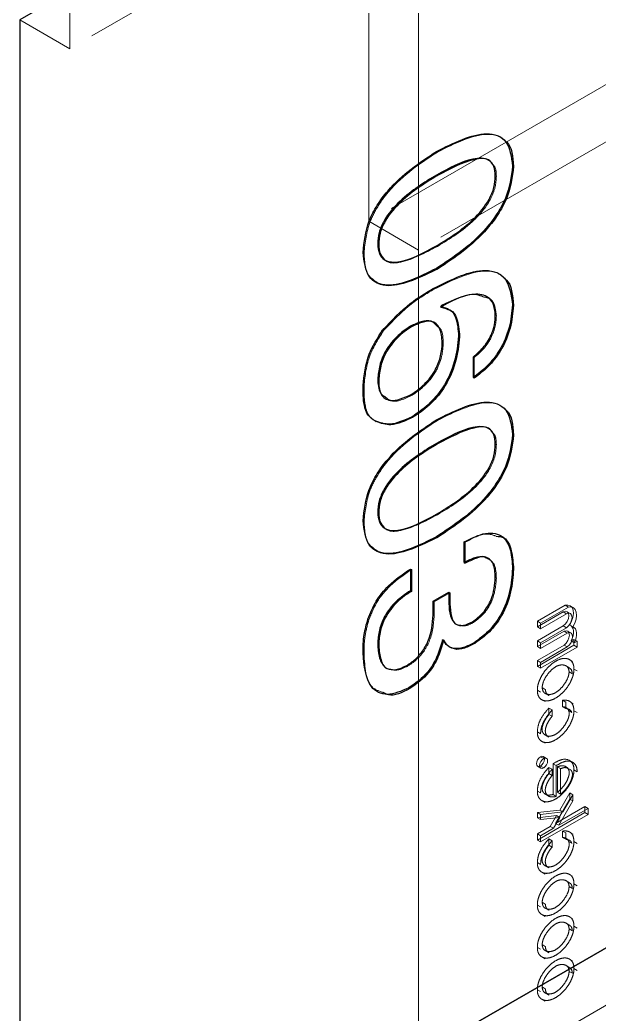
# Model space of a CAD drawing. Header units: millimetres. Extents: x 0 to 841, y 0 to 2287.
# Drawn here: x 622.949 to 623.771, y 242.149 to 243.559 of the extents above; entities that cross this region are included whole.
import ezdxf

# ---------------------------------------------------------------- set-up
doc = ezdxf.new("R2010")
doc.units = ezdxf.units.MM
doc.linetypes.add('HIDDEN', pattern=[1.905, 1.27, -0.635])

msp = doc.modelspace()

# ---------------------------------------------------------------- linework, layer by layer
at = {"color": 7, "linetype": 'Continuous', "lineweight": 25}
for p, q in [((624.0804, 244.2124), (622.949, 243.5593)), ((622.949, 243.5593), (622.949, 241.7629)), ((623.6479, 243.3519), (623.6493, 243.3511)), ((623.5401, 243.3392), (623.5415, 243.3384)), ((623.4566, 243.2415), (623.458, 243.2406)), ((623.5401, 243.2067), (623.5415, 243.2058)), ((623.547, 243.1541), (623.5459, 243.1521)), ((623.547, 243.1541), (623.5485, 243.1533)), ((623.5485, 243.1533), (623.5473, 243.1513)), ((623.6479, 243.1548), (623.6493, 243.154)), ((623.503, 243.1247), (623.5044, 243.1239)), ((623.5714, 243.1106), (623.5728, 243.1098)), ((623.5923, 243.0517), (623.5923, 243.0812)), ((623.5923, 243.0517), (623.5937, 243.0509)), ((623.4566, 243.0471), (623.458, 243.0463)), ((623.5053, 242.9962), (623.5067, 242.9954)), ((623.4531, 242.9902), (623.4546, 242.9894)), ((623.6479, 242.9711), (623.6493, 242.9703)), ((623.5401, 242.9584), (623.5415, 242.9576)), ((623.4566, 242.8607), (623.458, 242.8599)), ((623.5401, 242.8259), (623.5415, 242.8251)), ((623.5795, 242.7895), (623.5795, 242.8189)), ((623.5795, 242.7895), (623.5809, 242.7886)), ((623.503, 242.7801), (623.503, 242.7493)), ((623.503, 242.7801), (623.5044, 242.7793)), ((623.5044, 242.7793), (623.5044, 242.7485)), ((623.6479, 242.7807), (623.6493, 242.7799)), ((623.503, 242.7493), (623.5044, 242.7485)), ((623.5355, 242.7346), (623.5575, 242.7473)), ((623.5575, 242.7473), (623.5575, 242.7312)), ((623.5575, 242.7473), (623.5589, 242.7465)), ((623.5589, 242.7465), (623.5589, 242.7304)), ((623.5355, 242.7199), (623.5355, 242.7346)), ((623.5575, 242.7312), (623.5589, 242.7304)), ((623.4566, 242.6717), (623.458, 242.6709)), ((623.5494, 242.6797), (623.5482, 242.679)), ((623.5482, 242.679), (623.5496, 242.6782)), ((623.5508, 242.6789), (623.5496, 242.6782)), ((623.5934, 242.6757), (623.5948, 242.6749)), ((623.5007, 242.6114), (623.5021, 242.6106)), ((624.0804, 242.416), (622.949, 241.7629)), ((623.0197, 241.8037), (624.0097, 242.3752))]:
    msp.add_line(p, q, dxfattribs=at)
at = {"color": 7, "linetype": 'HIDDEN', "lineweight": 18}
for p, q in [((624.1511, 244.1716), (623.0197, 243.5184)), ((624.5754, 243.9267), (623.444, 243.2735)), ((624.6461, 243.8858), (623.5147, 243.2327)), ((623.5147, 243.2327), (623.5147, 243.641)), ((623.0197, 243.6001), (623.0197, 243.5184)), ((623.444, 243.2735), (623.444, 243.6001)), ((623.0197, 243.5184), (622.949, 243.5593)), ((623.5401, 243.3726), (623.5415, 243.3718)), ((623.6235, 243.3378), (623.625, 243.337)), ((623.5147, 243.2327), (623.444, 243.2735)), ((623.5401, 243.2388), (623.5415, 243.238)), ((623.4358, 243.2294), (623.4372, 243.2286)), ((623.5147, 243.2327), (623.5147, 241.4363)), ((623.5355, 243.1782), (623.5369, 243.1774)), ((623.5459, 243.1521), (623.5473, 243.1513)), ((623.5473, 243.1513), (623.5549, 243.1489)), ((623.6235, 243.1408), (623.625, 243.1399)), ((623.4636, 243.1194), (623.465, 243.1185)), ((623.5482, 243.1013), (623.5496, 243.1005)), ((623.5923, 243.0812), (623.5937, 243.0804)), ((623.5937, 243.0509), (623.5937, 243.0804)), ((623.4358, 243.0404), (623.4372, 243.0396)), ((623.5042, 243.0277), (623.5056, 243.0268)), ((623.5401, 242.9919), (623.5415, 242.9911)), ((623.6235, 242.9571), (623.625, 242.9563)), ((623.5401, 242.858), (623.5415, 242.8572)), ((623.4358, 242.8487), (623.4372, 242.8478)), ((623.5795, 242.8189), (623.5809, 242.8181)), ((623.5809, 242.7886), (623.5809, 242.8181)), ((623.6235, 242.768), (623.625, 242.7672)), ((623.5369, 242.7338), (623.5589, 242.7465)), ((623.5355, 242.7346), (623.5369, 242.7338)), ((623.5369, 242.719), (623.5369, 242.7338)), ((623.6831, 242.706), (623.7226, 242.7288)), ((623.7226, 242.7288), (623.7271, 242.7261)), ((623.7341, 242.7254), (623.7296, 242.728)), ((623.5355, 242.7199), (623.5369, 242.719)), ((623.6831, 242.6981), (623.7199, 242.7193)), ((623.6876, 242.7033), (623.7271, 242.7261)), ((623.6876, 242.6955), (623.7244, 242.7167)), ((623.7199, 242.7193), (623.7244, 242.7167)), ((623.7299, 242.717), (623.7254, 242.7196)), ((623.4427, 242.7092), (623.4441, 242.7083)), ((623.5911, 242.7051), (623.5925, 242.7043)), ((623.6831, 242.706), (623.6831, 242.6981)), ((623.6831, 242.706), (623.6876, 242.7033)), ((623.6831, 242.6782), (623.7199, 242.6995)), ((623.6876, 242.7033), (623.6876, 242.6955)), ((623.7199, 242.6995), (623.7244, 242.6969)), ((623.7291, 242.7007), (623.7336, 242.6981)), ((623.7346, 242.6976), (623.7301, 242.7002)), ((623.6831, 242.6981), (623.6876, 242.6955)), ((623.6831, 242.6701), (623.721, 242.692)), ((623.6876, 242.6756), (623.7244, 242.6969)), ((623.6876, 242.6675), (623.7256, 242.6894)), ((623.721, 242.692), (623.7256, 242.6894)), ((623.7305, 242.6895), (623.726, 242.6921)), ((623.5494, 242.6797), (623.5508, 242.6789)), ((623.6831, 242.6701), (623.6831, 242.6782)), ((623.6831, 242.6782), (623.6876, 242.6756)), ((623.6831, 242.6504), (623.721, 242.6723)), ((623.7351, 242.672), (623.6831, 242.6419)), ((623.6876, 242.6675), (623.6876, 242.6756)), ((623.721, 242.6723), (623.7256, 242.6697)), ((623.7351, 242.6804), (623.731, 242.6781)), ((623.731, 242.6781), (623.7355, 242.6754)), ((623.7351, 242.672), (623.7351, 242.6804)), ((623.7351, 242.6804), (623.7396, 242.6778)), ((623.7351, 242.672), (623.7396, 242.6693)), ((623.7396, 242.6778), (623.7355, 242.6754)), ((623.7396, 242.6693), (623.7396, 242.6778)), ((623.4358, 242.661), (623.4372, 242.6601)), ((623.6831, 242.6701), (623.6876, 242.6675)), ((623.6876, 242.6478), (623.7256, 242.6697)), ((623.7396, 242.6693), (623.6876, 242.6393)), ((623.4972, 242.6429), (623.4986, 242.6421)), ((623.6831, 242.6419), (623.6831, 242.6504)), ((623.6831, 242.6504), (623.6876, 242.6478)), ((623.6876, 242.6393), (623.6876, 242.6478)), ((623.7277, 242.6404), (623.7231, 242.6431)), ((623.7332, 242.6491), (623.7287, 242.6517)), ((623.6831, 242.6419), (623.6876, 242.6393)), ((623.7283, 242.6343), (623.7328, 242.6317)), ((623.7351, 242.6382), (623.7396, 242.6356)), ((623.6831, 242.6082), (623.6876, 242.6056)), ((623.6899, 242.6121), (623.6944, 242.6095)), ((623.695, 242.6034), (623.6996, 242.6007)), ((623.6895, 242.5947), (623.694, 242.5921)), ((623.7187, 242.585), (623.7187, 242.5939)), ((623.7187, 242.5939), (623.7233, 242.5913)), ((623.7233, 242.5824), (623.7233, 242.5913)), ((623.7341, 242.5894), (623.7296, 242.592)), ((623.6994, 242.5738), (623.6994, 242.5828)), ((623.6994, 242.5828), (623.704, 242.5802)), ((623.6994, 242.5738), (623.704, 242.5712)), ((623.704, 242.5712), (623.704, 242.5802)), ((623.7187, 242.585), (623.7233, 242.5824)), ((623.7321, 242.5767), (623.7276, 242.5793)), ((623.7351, 242.5791), (623.7396, 242.5765)), ((623.6831, 242.5491), (623.6876, 242.5464)), ((623.6949, 242.5443), (623.6995, 242.5417)), ((623.6895, 242.5356), (623.694, 242.533)), ((623.6875, 242.5138), (623.6921, 242.5112)), ((623.6961, 242.5116), (623.6915, 242.5142)), ((623.7054, 242.4602), (623.7054, 242.5039)), ((623.7054, 242.5039), (623.7099, 242.5013)), ((623.7099, 242.4575), (623.7099, 242.5013)), ((623.7332, 242.506), (623.7287, 242.5086)), ((623.6835, 242.5003), (623.6881, 242.4977)), ((623.6875, 242.5007), (623.6921, 242.4981)), ((623.6994, 242.4899), (623.6994, 242.4988)), ((623.6994, 242.4988), (623.704, 242.4962)), ((623.6994, 242.4899), (623.704, 242.4873)), ((623.704, 242.4873), (623.704, 242.4962)), ((623.7115, 242.4634), (623.7115, 242.4996)), ((623.7115, 242.4996), (623.716, 242.497)), ((623.716, 242.4608), (623.716, 242.497)), ((623.7306, 242.4952), (623.726, 242.4978)), ((623.7351, 242.4952), (623.7396, 242.4926)), ((623.6831, 242.4651), (623.6876, 242.4625)), ((623.6925, 242.4621), (623.6935, 242.4615)), ((623.6961, 242.46), (623.697, 242.4595)), ((623.7054, 242.4602), (623.7099, 242.4575)), ((623.7115, 242.4634), (623.716, 242.4608)), ((623.715, 242.4383), (623.7291, 242.4626)), ((623.7195, 242.4357), (623.7336, 242.46)), ((623.7291, 242.4539), (623.7291, 242.4626)), ((623.7291, 242.4626), (623.7336, 242.46)), ((623.7336, 242.4513), (623.7336, 242.46)), ((623.6895, 242.4517), (623.694, 242.449)), ((623.7091, 242.4193), (623.7291, 242.4539)), ((623.7136, 242.4167), (623.7336, 242.4513)), ((623.7291, 242.4539), (623.7336, 242.4513)), ((623.715, 242.4383), (623.6831, 242.4346)), ((623.6831, 242.4346), (623.6831, 242.4273)), ((623.6831, 242.3957), (623.7504, 242.4346)), ((623.6831, 242.4346), (623.6876, 242.4319)), ((623.7195, 242.4357), (623.6876, 242.4319)), ((623.6876, 242.393), (623.755, 242.4319)), ((623.6876, 242.4319), (623.6876, 242.4247)), ((623.7504, 242.4432), (623.7091, 242.4193)), ((623.755, 242.4405), (623.7136, 242.4167)), ((623.715, 242.4383), (623.7195, 242.4357)), ((623.7504, 242.4346), (623.7504, 242.4432)), ((623.7504, 242.4432), (623.755, 242.4405)), ((623.7504, 242.4346), (623.755, 242.4319)), ((623.755, 242.4319), (623.755, 242.4405)), ((623.6831, 242.4273), (623.7105, 242.4305)), ((623.6831, 242.4273), (623.6876, 242.4247)), ((623.6876, 242.4247), (623.7151, 242.4279)), ((623.7015, 242.4149), (623.7105, 242.4305)), ((623.7061, 242.4123), (623.7151, 242.4279)), ((623.7091, 242.4193), (623.7136, 242.4167)), ((623.7105, 242.4305), (623.7151, 242.4279)), ((623.7015, 242.4149), (623.6831, 242.4043)), ((623.6831, 242.4043), (623.6831, 242.3957)), ((623.6831, 242.4043), (623.6876, 242.4016)), ((623.7061, 242.4123), (623.6876, 242.4016)), ((623.7015, 242.4149), (623.7061, 242.4123)), ((623.7187, 242.3995), (623.7187, 242.4084)), ((623.7187, 242.4084), (623.7233, 242.4058)), ((623.7233, 242.3969), (623.7233, 242.4058)), ((623.7341, 242.4039), (623.7296, 242.4065)), ((623.6831, 242.3957), (623.6876, 242.393)), ((623.6876, 242.4016), (623.6876, 242.393)), ((623.6994, 242.3883), (623.6994, 242.3973)), ((623.6994, 242.3973), (623.704, 242.3947)), ((623.704, 242.3857), (623.704, 242.3947)), ((623.7187, 242.3995), (623.7233, 242.3969)), ((623.7321, 242.3912), (623.7276, 242.3938)), ((623.7351, 242.3936), (623.7396, 242.391)), ((623.6994, 242.3883), (623.704, 242.3857)), ((623.6831, 242.3636), (623.6876, 242.3609)), ((623.6895, 242.3501), (623.694, 242.3475)), ((623.6949, 242.3588), (623.6995, 242.3562)), ((623.7332, 242.3444), (623.7287, 242.347)), ((624.0804, 242.3344), (623.0197, 241.7221)), ((623.0904, 241.7629), (624.0804, 242.3344)), ((623.7277, 242.3357), (623.7231, 242.3383)), ((623.7351, 242.3335), (623.7396, 242.3309)), ((623.7283, 242.3296), (623.7328, 242.327)), ((623.6899, 242.3074), (623.6944, 242.3048)), ((623.6831, 242.3035), (623.6876, 242.3008)), ((623.6895, 242.29), (623.694, 242.2874)), ((623.695, 242.2986), (623.6996, 242.296)), ((623.7277, 242.2756), (623.7231, 242.2782)), ((623.7332, 242.2843), (623.7287, 242.2869)), ((623.7283, 242.2695), (623.7328, 242.2669)), ((623.7351, 242.2734), (623.7396, 242.2708)), ((623.6831, 242.2434), (623.6876, 242.2407)), ((623.6899, 242.2473), (623.6944, 242.2447)), ((623.695, 242.2385), (623.6996, 242.2359)), ((623.6895, 242.2299), (623.694, 242.2273)), ((623.7332, 242.2242), (623.7287, 242.2268)), ((623.7277, 242.2155), (623.7231, 242.2181)), ((623.7283, 242.2094), (623.7328, 242.2068)), ((623.7351, 242.2133), (623.7396, 242.2107)), ((623.6831, 242.1833), (623.6876, 242.1807)), ((623.6899, 242.1872), (623.6944, 242.1846)), ((623.695, 242.1784), (623.6996, 242.1758)), ((623.6895, 242.1698), (623.694, 242.1672))]:
    msp.add_line(p, q, dxfattribs=at)
at = {"color": 7, "linetype": 'HIDDEN', "lineweight": 18, "flags": 128}
for points in [[(623.7291, 242.7007), (623.7318, 242.7061), (623.7336, 242.7116), (623.7343, 242.7169), (623.7339, 242.7216), (623.7324, 242.7254), (623.7298, 242.7279), (623.7265, 242.7291), (623.7226, 242.7288)], [(623.7199, 242.6995), (623.723, 242.7022), (623.7256, 242.7059), (623.7273, 242.71), (623.7279, 242.714), (623.7273, 242.7174), (623.7256, 242.7195), (623.723, 242.7202), (623.7199, 242.7193)], [(623.7244, 242.6969), (623.7275, 242.6996), (623.7301, 242.7033), (623.7318, 242.7074), (623.7324, 242.7114), (623.7318, 242.7147), (623.7301, 242.7169), (623.7275, 242.7176), (623.7244, 242.7167)], [(623.7336, 242.6981), (623.7363, 242.7035), (623.7381, 242.709), (623.7388, 242.7143), (623.7384, 242.719), (623.7369, 242.7227), (623.7344, 242.7253), (623.731, 242.7264), (623.7271, 242.7261)], [(623.731, 242.6781), (623.7326, 242.6817), (623.7337, 242.6854), (623.7343, 242.689), (623.7343, 242.6923), (623.7337, 242.6952), (623.7327, 242.6977), (623.7311, 242.6995), (623.7291, 242.7007)], [(623.721, 242.6723), (623.724, 242.6751), (623.7264, 242.6787), (623.728, 242.6827), (623.7285, 242.6865), (623.728, 242.6897), (623.7264, 242.6918), (623.724, 242.6926), (623.721, 242.692)], [(623.7256, 242.6697), (623.7285, 242.6725), (623.7309, 242.6761), (623.7325, 242.6801), (623.733, 242.6839), (623.7325, 242.6871), (623.7309, 242.6892), (623.7285, 242.69), (623.7256, 242.6894)], [(623.7355, 242.6754), (623.7371, 242.6791), (623.7382, 242.6828), (623.7388, 242.6864), (623.7388, 242.6897), (623.7383, 242.6926), (623.7372, 242.6951), (623.7356, 242.6969), (623.7336, 242.6981)], [(623.6875, 242.5007), (623.6854, 242.5), (623.6835, 242.5003), (623.6823, 242.5017), (623.6819, 242.504), (623.6823, 242.5067), (623.6835, 242.5096), (623.6854, 242.512), (623.6875, 242.5138)], [(623.6921, 242.4981), (623.6899, 242.4974), (623.6881, 242.4977), (623.6868, 242.4991), (623.6864, 242.5014), (623.6868, 242.5041), (623.6881, 242.5069), (623.6899, 242.5094), (623.6921, 242.5112)], [(623.6875, 242.5138), (623.6897, 242.5145), (623.6915, 242.5142), (623.6928, 242.5128), (623.6932, 242.5105), (623.6928, 242.5078), (623.6915, 242.5049), (623.6897, 242.5025), (623.6875, 242.5007)], [(623.6921, 242.5112), (623.6942, 242.5119), (623.6961, 242.5116), (623.6973, 242.5102), (623.6977, 242.5079), (623.6973, 242.5052), (623.6961, 242.5023), (623.6942, 242.4999), (623.6921, 242.4981)]]:
    msp.add_lwpolyline(points, dxfattribs=at)
at = {"color": 7, "linetype": 'Continuous', "lineweight": 25}
for points, knots in [([(623.5401, 243.3726), (623.5648, 243.385), (623.5958, 243.4006), (623.6268, 243.3963), (623.6436, 243.3849), (623.6462, 243.3651), (623.6479, 243.3519)], [0, 0, 0, 0, 0.500012, 0.625693, 0.751201, 1, 1, 1, 1]), ([(623.6377, 243.3871), (623.6384, 243.3867), (623.6472, 243.3806), (623.6483, 243.3652), (623.6493, 243.3511)], [0, 0, 0, 0, 0.0812, 1, 1, 1, 1]), ([(623.4358, 243.2294), (623.4373, 243.2442), (623.4397, 243.2664), (623.4555, 243.2968), (623.4855, 243.3368), (623.5158, 243.3567), (623.5401, 243.3726)], [0, 0, 0, 0, 0.249123, 0.374635, 0.500323, 1, 1, 1, 1]), ([(623.6235, 243.3378), (623.6232, 243.3427), (623.6224, 243.3524), (623.6123, 243.3638), (623.5838, 243.3631), (623.5576, 243.3488), (623.5401, 243.3392)], [0, 0, 0, 0, 0.125131, 0.250047, 0.49906, 1, 1, 1, 1]), ([(623.6191, 243.3551), (623.618, 243.3565), (623.6126, 243.3641), (623.5844, 243.3613), (623.5587, 243.3476), (623.5415, 243.3384)], [0, 0, 0, 0, 0.073111, 0.380874, 1, 1, 1, 1]), ([(623.6479, 243.3519), (623.646, 243.3367), (623.6431, 243.3139), (623.6262, 243.2835), (623.5954, 243.2434), (623.5647, 243.223), (623.5401, 243.2067)], [0, 0, 0, 0, 0.248785, 0.374282, 0.499955, 1, 1, 1, 1]), ([(623.6493, 243.3511), (623.6474, 243.3359), (623.6445, 243.3131), (623.6276, 243.2827), (623.5968, 243.2426), (623.5661, 243.2222), (623.5415, 243.2058)], [0, 0, 0, 0, 0.248785, 0.374282, 0.499955, 1, 1, 1, 1]), ([(623.5401, 243.3392), (623.5226, 243.3285), (623.4964, 243.3126), (623.4678, 243.2804), (623.4577, 243.2573), (623.457, 243.2467), (623.4566, 243.2415)], [0, 0, 0, 0, 0.500896, 0.749906, 0.874864, 1, 1, 1, 1]), ([(623.5415, 243.3384), (623.524, 243.3277), (623.4978, 243.3118), (623.4692, 243.2795), (623.4591, 243.2565), (623.4584, 243.2459), (623.458, 243.2406)], [0, 0, 0, 0, 0.500896, 0.749906, 0.874864, 1, 1, 1, 1]), ([(623.5401, 243.2388), (623.5577, 243.2495), (623.5842, 243.2655), (623.6127, 243.2987), (623.6225, 243.3219), (623.6232, 243.3325), (623.6235, 243.3378)], [0, 0, 0, 0, 0.500906, 0.749819, 0.874781, 1, 1, 1, 1]), ([(623.4566, 243.2415), (623.4571, 243.2367), (623.458, 243.2271), (623.4678, 243.2152), (623.4961, 243.2148), (623.5225, 243.2292), (623.5401, 243.2388)], [0, 0, 0, 0, 0.125208, 0.250259, 0.499246, 1, 1, 1, 1]), ([(623.458, 243.2406), (623.4584, 243.2357), (623.4589, 243.2278), (623.4629, 243.2236), (623.4644, 243.2221)], [0, 0, 0, 0, 0.6334945, 1, 1, 1, 1]), ([(623.5401, 243.2067), (623.5158, 243.1946), (623.4855, 243.1795), (623.4555, 243.1849), (623.4397, 243.197), (623.4373, 243.2165), (623.4358, 243.2294)], [0, 0, 0, 0, 0.499687, 0.625352, 0.750869, 1, 1, 1, 1]), ([(623.5415, 243.2058), (623.5175, 243.1941), (623.4874, 243.1793), (623.4579, 243.1833), (623.4518, 243.1893), (623.4492, 243.1918)], [0, 0, 0, 0, 0.697435, 0.872831, 1, 1, 1, 1]), ([(623.5355, 243.1782), (623.5614, 243.1912), (623.5939, 243.2074), (623.6261, 243.2018), (623.6432, 243.1892), (623.646, 243.1685), (623.6479, 243.1548)], [0, 0, 0, 0, 0.499644, 0.625328, 0.750848, 1, 1, 1, 1]), ([(623.6363, 243.1926), (623.6373, 243.1918), (623.6467, 243.185), (623.6481, 243.1686), (623.6493, 243.154)], [0, 0, 0, 0, 0.109013, 1, 1, 1, 1]), ([(623.4636, 243.1194), (623.4765, 243.1328), (623.4996, 243.157), (623.5245, 243.1717), (623.5355, 243.1782)], [0, 0, 0, 0, 0.558783, 1, 1, 1, 1]), ([(623.6235, 243.1408), (623.623, 243.1453), (623.622, 243.1544), (623.6142, 243.1674), (623.5894, 243.1738), (623.564, 243.162), (623.547, 243.1541)], [0, 0, 0, 0, 0.125456, 0.250769, 0.4998424, 1, 1, 1, 1]), ([(623.6063, 243.1662), (623.6034, 243.1674), (623.5877, 243.174), (623.5661, 243.1626), (623.5485, 243.1533)], [0, 0, 0, 0, 0.183595, 1, 1, 1, 1]), ([(623.5459, 243.1521), (623.5504, 243.1513), (623.5595, 243.1496), (623.5697, 243.1356), (623.5707, 243.1201), (623.5714, 243.1106)], [0, 0, 0, 0, 0.280289, 0.560345, 1, 1, 1, 1]), ([(623.6479, 243.1548), (623.6469, 243.1444), (623.6449, 243.1235), (623.6316, 243.0916), (623.6122, 243.0671), (623.5989, 243.0569), (623.5923, 243.0517)], [0, 0, 0, 0, 0.280542, 0.559408, 0.779403, 1, 1, 1, 1]), ([(623.6493, 243.154), (623.6483, 243.1435), (623.6463, 243.1227), (623.633, 243.0908), (623.6136, 243.0663), (623.6003, 243.0561), (623.5937, 243.0509)], [0, 0, 0, 0, 0.280542, 0.559408, 0.779403, 1, 1, 1, 1]), ([(623.5549, 243.1489), (623.5567, 243.1484), (623.5629, 243.147), (623.5709, 243.1345), (623.5721, 243.1192), (623.5728, 243.1098)], [0, 0, 0, 0, 0.135671, 0.472002, 1, 1, 1, 1]), ([(623.5923, 243.0812), (623.597, 243.0853), (623.6066, 243.0935), (623.6176, 243.1103), (623.6229, 243.127), (623.6233, 243.1362), (623.6235, 243.1408)], [0, 0, 0, 0, 0.280442, 0.559411, 0.779526, 1, 1, 1, 1]), ([(623.503, 243.1247), (623.4963, 243.12), (623.4829, 243.1107), (623.4662, 243.0891), (623.458, 243.0661), (623.4571, 243.0534), (623.4566, 243.0471)], [0, 0, 0, 0, 0.280779, 0.559503, 0.779325, 1, 1, 1, 1]), ([(623.5044, 243.1239), (623.4977, 243.1192), (623.4843, 243.1099), (623.4676, 243.0883), (623.4594, 243.0653), (623.4585, 243.0526), (623.458, 243.0463)], [0, 0, 0, 0, 0.280779, 0.559503, 0.779325, 1, 1, 1, 1]), ([(623.5482, 243.1013), (623.5476, 243.1085), (623.5463, 243.123), (623.5342, 243.1333), (623.5184, 243.1318), (623.5081, 243.1271), (623.503, 243.1247)], [0, 0, 0, 0, 0.280297, 0.558545, 0.778963, 1, 1, 1, 1]), ([(623.5405, 243.125), (623.5385, 243.1274), (623.5335, 243.1331), (623.5196, 243.1308), (623.5095, 243.1262), (623.5044, 243.1239)], [0, 0, 0, 0, 0.262411, 0.630689, 1, 1, 1, 1]), ([(623.4358, 243.0404), (623.4373, 243.0553), (623.4401, 243.082), (623.4564, 243.1079), (623.4636, 243.1194)], [0, 0, 0, 0, 0.559584, 1, 1, 1, 1]), ([(623.5714, 243.1106), (623.5701, 243.0987), (623.5676, 243.0748), (623.5514, 243.0384), (623.5283, 243.0119), (623.513, 243.0014), (623.5053, 242.9962)], [0, 0, 0, 0, 0.280617, 0.559274, 0.779238, 1, 1, 1, 1]), ([(623.5728, 243.1098), (623.5715, 243.0979), (623.569, 243.074), (623.5528, 243.0375), (623.5297, 243.0111), (623.5144, 243.0006), (623.5067, 242.9954)], [0, 0, 0, 0, 0.280617, 0.559274, 0.779238, 1, 1, 1, 1]), ([(623.5042, 243.0277), (623.5105, 243.0321), (623.5232, 243.041), (623.539, 243.0614), (623.5469, 243.0832), (623.5478, 243.0952), (623.5482, 243.1013)], [0, 0, 0, 0, 0.280784, 0.559454, 0.779294, 1, 1, 1, 1]), ([(623.4531, 242.9902), (623.4495, 242.9925), (623.4421, 242.9972), (623.4361, 243.0152), (623.4359, 243.0308), (623.4358, 243.0404)], [0, 0, 0, 0, 0.279388, 0.559544, 1, 1, 1, 1]), ([(623.4566, 243.0471), (623.4576, 243.0401), (623.4594, 243.0261), (623.4768, 243.0156), (623.4938, 243.0231), (623.5042, 243.0277)], [0, 0, 0, 0, 0.280776, 0.559966, 1, 1, 1, 1]), ([(623.458, 243.0463), (623.4585, 243.0386), (623.4591, 243.0287), (623.4653, 243.0255), (623.4667, 243.0248)], [0, 0, 0, 0, 0.776344, 1, 1, 1, 1]), ([(623.5401, 242.9919), (623.5648, 243.0043), (623.5958, 243.0198), (623.6268, 243.0155), (623.6436, 243.0041), (623.6462, 242.9843), (623.6479, 242.9711)], [0, 0, 0, 0, 0.500012, 0.625693, 0.751201, 1, 1, 1, 1]), ([(623.5053, 242.9962), (623.4944, 242.9912), (623.4749, 242.9823), (623.4598, 242.9878), (623.4531, 242.9902)], [0, 0, 0, 0, 0.55918, 1, 1, 1, 1]), ([(623.5067, 242.9954), (623.4958, 242.9904), (623.4763, 242.9814), (623.4612, 242.9869), (623.4546, 242.9894)], [0, 0, 0, 0, 0.55918, 1, 1, 1, 1]), ([(623.6377, 243.0064), (623.6384, 243.0059), (623.6472, 242.9998), (623.6483, 242.9844), (623.6493, 242.9703)], [0, 0, 0, 0, 0.0812, 1, 1, 1, 1]), ([(623.4358, 242.8487), (623.4373, 242.8634), (623.4397, 242.8856), (623.4555, 242.916), (623.4855, 242.956), (623.5158, 242.9759), (623.5401, 242.9919)], [0, 0, 0, 0, 0.2491225, 0.3746349, 0.500323, 1, 1, 1, 1]), ([(623.6235, 242.9571), (623.6232, 242.9619), (623.6224, 242.9716), (623.6123, 242.983), (623.5838, 242.9824), (623.5576, 242.968), (623.5401, 242.9584)], [0, 0, 0, 0, 0.125131, 0.250047, 0.49906, 1, 1, 1, 1]), ([(623.6191, 242.9743), (623.618, 242.9758), (623.6126, 242.9834), (623.5844, 242.9806), (623.5587, 242.9668), (623.5415, 242.9576)], [0, 0, 0, 0, 0.073111, 0.380874, 1, 1, 1, 1]), ([(623.6479, 242.9711), (623.646, 242.956), (623.6431, 242.9332), (623.6262, 242.9027), (623.5954, 242.8627), (623.5647, 242.8422), (623.5401, 242.8259)], [0, 0, 0, 0, 0.248785, 0.374282, 0.499955, 1, 1, 1, 1]), ([(623.6493, 242.9703), (623.6474, 242.9552), (623.6445, 242.9324), (623.6276, 242.9019), (623.5968, 242.8619), (623.5661, 242.8414), (623.5415, 242.8251)], [0, 0, 0, 0, 0.248785, 0.374282, 0.499955, 1, 1, 1, 1]), ([(623.5401, 242.9584), (623.5226, 242.9478), (623.4964, 242.9319), (623.4678, 242.8996), (623.4577, 242.8765), (623.457, 242.866), (623.4566, 242.8607)], [0, 0, 0, 0, 0.500896, 0.749906, 0.874864, 1, 1, 1, 1]), ([(623.5415, 242.9576), (623.524, 242.947), (623.4978, 242.9311), (623.4692, 242.8988), (623.4591, 242.8757), (623.4584, 242.8652), (623.458, 242.8599)], [0, 0, 0, 0, 0.500896, 0.749906, 0.874864, 1, 1, 1, 1]), ([(623.5401, 242.858), (623.5577, 242.8687), (623.5842, 242.8848), (623.6127, 242.9179), (623.6225, 242.9412), (623.6232, 242.9518), (623.6235, 242.9571)], [0, 0, 0, 0, 0.500906, 0.749819, 0.874781, 1, 1, 1, 1]), ([(623.4566, 242.8607), (623.4571, 242.8559), (623.458, 242.8464), (623.4678, 242.8345), (623.4961, 242.8341), (623.5225, 242.8484), (623.5401, 242.858)], [0, 0, 0, 0, 0.125208, 0.250259, 0.499246, 1, 1, 1, 1]), ([(623.458, 242.8599), (623.4584, 242.8549), (623.4589, 242.8471), (623.4629, 242.8429), (623.4644, 242.8413)], [0, 0, 0, 0, 0.633495, 1, 1, 1, 1]), ([(623.5401, 242.8259), (623.5158, 242.8138), (623.4855, 242.7987), (623.4555, 242.8041), (623.4397, 242.8162), (623.4373, 242.8357), (623.4358, 242.8487)], [0, 0, 0, 0, 0.4996868, 0.6253523, 0.7508686, 1, 1, 1, 1]), ([(623.5795, 242.8189), (623.5897, 242.824), (623.6101, 242.834), (623.6351, 242.8293), (623.6463, 242.8075), (623.6473, 242.7897), (623.6479, 242.7807)], [0, 0, 0, 0, 0.280713, 0.558959, 0.779032, 1, 1, 1, 1]), ([(623.6246, 242.8268), (623.6286, 242.8265), (623.6396, 242.8255), (623.6474, 242.8062), (623.6487, 242.7887), (623.6493, 242.7799)], [0, 0, 0, 0, 0.221043, 0.609731, 1, 1, 1, 1]), ([(623.5415, 242.8251), (623.5175, 242.8133), (623.4874, 242.7985), (623.4579, 242.8026), (623.4518, 242.8086), (623.4492, 242.8111)], [0, 0, 0, 0, 0.697435, 0.872831, 1, 1, 1, 1]), ([(623.6235, 242.768), (623.6231, 242.7752), (623.6223, 242.7895), (623.61, 242.7992), (623.5945, 242.7969), (623.5845, 242.792), (623.5795, 242.7895)], [0, 0, 0, 0, 0.280338, 0.55806, 0.778671, 1, 1, 1, 1]), ([(623.6107, 242.7958), (623.6104, 242.7961), (623.6069, 242.7991), (623.5955, 242.7955), (623.5858, 242.7909), (623.5809, 242.7886)], [0, 0, 0, 0, 0.054467, 0.526466, 1, 1, 1, 1]), ([(623.4427, 242.7092), (623.4462, 242.7178), (623.4533, 242.7353), (623.4752, 242.7614), (623.4925, 242.773), (623.503, 242.7801)], [0, 0, 0, 0, 0.279474, 0.559495, 1, 1, 1, 1]), ([(623.6479, 242.7807), (623.6471, 242.7702), (623.6456, 242.7492), (623.6336, 242.7164), (623.614, 242.6906), (623.6003, 242.6807), (623.5934, 242.6757)], [0, 0, 0, 0, 0.280832, 0.559816, 0.77948, 1, 1, 1, 1]), ([(623.6493, 242.7799), (623.6485, 242.7694), (623.647, 242.7483), (623.6351, 242.7156), (623.6154, 242.6898), (623.6017, 242.6798), (623.5948, 242.6749)], [0, 0, 0, 0, 0.280832, 0.559816, 0.77948, 1, 1, 1, 1]), ([(623.5911, 242.7051), (623.5963, 242.7091), (623.6068, 242.7169), (623.6213, 242.7412), (623.6227, 242.7579), (623.6235, 242.768)], [0, 0, 0, 0, 0.281079, 0.560309, 1, 1, 1, 1]), ([(623.503, 242.7493), (623.4962, 242.7448), (623.4826, 242.7358), (623.4655, 242.714), (623.4575, 242.6907), (623.4569, 242.678), (623.4566, 242.6717)], [0, 0, 0, 0, 0.280929, 0.559406, 0.779167, 1, 1, 1, 1]), ([(623.5044, 242.7485), (623.4976, 242.744), (623.484, 242.735), (623.4669, 242.7132), (623.4589, 242.6899), (623.4583, 242.6772), (623.458, 242.6709)], [0, 0, 0, 0, 0.280929, 0.559406, 0.779167, 1, 1, 1, 1]), ([(623.5575, 242.7312), (623.5579, 242.7252), (623.5587, 242.7131), (623.5659, 242.701), (623.5782, 242.6991), (623.5868, 242.7031), (623.5911, 242.7051)], [0, 0, 0, 0, 0.280943, 0.559927, 0.779511, 1, 1, 1, 1]), ([(623.5589, 242.7304), (623.5594, 242.7245), (623.5603, 242.7127), (623.5655, 242.7013), (623.5716, 242.7008), (623.5729, 242.7007)], [0, 0, 0, 0, 0.440774, 0.878472, 1, 1, 1, 1]), ([(623.4972, 242.6429), (623.5015, 242.6457), (623.5102, 242.6513), (623.5222, 242.6651), (623.534, 242.6898), (623.5349, 242.7075), (623.5355, 242.7199)], [0, 0, 0, 0, 0.18739, 0.374072, 0.56088, 1, 1, 1, 1]), ([(623.4358, 242.661), (623.4359, 242.6696), (623.4362, 242.6849), (623.4407, 242.7017), (623.4427, 242.7092)], [0, 0, 0, 0, 0.560492, 1, 1, 1, 1]), ([(623.4566, 242.6717), (623.4573, 242.6647), (623.4586, 242.6509), (623.4679, 242.638), (623.4823, 242.6363), (623.4922, 242.6407), (623.4972, 242.6429)], [0, 0, 0, 0, 0.280836, 0.559683, 0.779441, 1, 1, 1, 1]), ([(623.458, 242.6709), (623.4588, 242.6641), (623.4602, 242.6506), (623.4669, 242.6385), (623.4736, 242.638), (623.4748, 242.638)], [0, 0, 0, 0, 0.452189, 0.901176, 1, 1, 1, 1]), ([(623.5482, 242.679), (623.5461, 242.6713), (623.5419, 242.656), (623.5258, 242.6289), (623.5102, 242.6181), (623.5007, 242.6114)], [0, 0, 0, 0, 0.281257, 0.561403, 1, 1, 1, 1]), ([(623.5496, 242.6782), (623.5475, 242.6705), (623.5433, 242.6552), (623.5272, 242.6281), (623.5116, 242.6172), (623.5021, 242.6106)], [0, 0, 0, 0, 0.281257, 0.561403, 1, 1, 1, 1]), ([(623.5934, 242.6757), (623.5883, 242.673), (623.5782, 242.6678), (623.5649, 242.6664), (623.555, 242.6707), (623.5512, 242.6767), (623.5494, 242.6797)], [0, 0, 0, 0, 0.280228, 0.559846, 0.779841, 1, 1, 1, 1]), ([(623.5948, 242.6749), (623.5898, 242.6723), (623.5798, 242.6672), (623.5684, 242.6652), (623.5637, 242.6676), (623.5627, 242.6681)], [0, 0, 0, 0, 0.439914, 0.878868, 1, 1, 1, 1]), ([(623.5007, 242.6114), (623.4902, 242.607), (623.4694, 242.5981), (623.4402, 242.6128), (623.4375, 242.6427), (623.4358, 242.661)], [0, 0, 0, 0, 0.28105, 0.560203, 1, 1, 1, 1]), ([(623.5021, 242.6106), (623.4911, 242.605), (623.4766, 242.5977), (623.4669, 242.6036), (623.4646, 242.605)], [0, 0, 0, 0, 0.759877, 1, 1, 1, 1])]:
    msp.add_open_spline(points, degree=3, knots=knots, dxfattribs=at)
at = {"color": 7, "linetype": 'HIDDEN', "lineweight": 18}
for points, knots in [([(623.5415, 243.3718), (623.566, 243.384), (623.5967, 243.3992), (623.6277, 243.396), (623.6346, 243.3899), (623.6377, 243.3871)], [0, 0, 0, 0, 0.685687, 0.858039, 1, 1, 1, 1]), ([(623.4372, 243.2286), (623.4387, 243.2434), (623.4411, 243.2656), (623.4569, 243.296), (623.4869, 243.3359), (623.5173, 243.3559), (623.5415, 243.3718)], [0, 0, 0, 0, 0.249123, 0.374635, 0.500323, 1, 1, 1, 1]), ([(623.625, 243.337), (623.6248, 243.3421), (623.6245, 243.3498), (623.6205, 243.3537), (623.6191, 243.3551)], [0, 0, 0, 0, 0.6555089, 1, 1, 1, 1]), ([(623.5415, 243.238), (623.5592, 243.2487), (623.5856, 243.2647), (623.6141, 243.2978), (623.6239, 243.3211), (623.6246, 243.3317), (623.625, 243.337)], [0, 0, 0, 0, 0.500906, 0.749819, 0.874781, 1, 1, 1, 1]), ([(623.4644, 243.2221), (623.4653, 243.2207), (623.4706, 243.2131), (623.4983, 243.215), (623.5242, 243.2288), (623.5415, 243.238)], [0, 0, 0, 0, 0.0655738, 0.3758944, 1, 1, 1, 1]), ([(623.4492, 243.1918), (623.4481, 243.1926), (623.4392, 243.1992), (623.4381, 243.2148), (623.4372, 243.2286)], [0, 0, 0, 0, 0.121341, 1, 1, 1, 1]), ([(623.5369, 243.1774), (623.5626, 243.1901), (623.5948, 243.2059), (623.6265, 243.2017), (623.6333, 243.1953), (623.6363, 243.1926)], [0, 0, 0, 0, 0.6936, 0.868072, 1, 1, 1, 1]), ([(623.465, 243.1185), (623.4779, 243.132), (623.501, 243.1562), (623.5259, 243.1709), (623.5369, 243.1774)], [0, 0, 0, 0, 0.558783, 1, 1, 1, 1]), ([(623.625, 243.1399), (623.6244, 243.1444), (623.6234, 243.1534), (623.6177, 243.1643), (623.6102, 243.1656), (623.6063, 243.1662)], [0, 0, 0, 0, 0.3238694, 0.6473696, 1, 1, 1, 1]), ([(623.5937, 243.0804), (623.5985, 243.0845), (623.608, 243.0927), (623.619, 243.1095), (623.6243, 243.1262), (623.6248, 243.1354), (623.625, 243.1399)], [0, 0, 0, 0, 0.280442, 0.559411, 0.779526, 1, 1, 1, 1]), ([(623.5496, 243.1005), (623.5493, 243.1082), (623.549, 243.1193), (623.5425, 243.1237), (623.5405, 243.125)], [0, 0, 0, 0, 0.698145, 1, 1, 1, 1]), ([(623.4372, 243.0396), (623.4387, 243.0545), (623.4415, 243.0812), (623.4578, 243.1071), (623.465, 243.1185)], [0, 0, 0, 0, 0.559584, 1, 1, 1, 1]), ([(623.5056, 243.0268), (623.5119, 243.0313), (623.5246, 243.0401), (623.5404, 243.0606), (623.5484, 243.0824), (623.5492, 243.0944), (623.5496, 243.1005)], [0, 0, 0, 0, 0.280784, 0.559454, 0.779294, 1, 1, 1, 1]), ([(623.4546, 242.9894), (623.4509, 242.9917), (623.4435, 242.9964), (623.4375, 243.0143), (623.4373, 243.03), (623.4372, 243.0396)], [0, 0, 0, 0, 0.279388, 0.559544, 1, 1, 1, 1]), ([(623.4667, 243.0248), (623.4696, 243.0223), (623.4791, 243.0141), (623.4948, 243.0217), (623.5056, 243.0268)], [0, 0, 0, 0, 0.310655, 1, 1, 1, 1]), ([(623.5415, 242.9911), (623.566, 243.0032), (623.5967, 243.0184), (623.6277, 243.0153), (623.6346, 243.0091), (623.6377, 243.0064)], [0, 0, 0, 0, 0.685687, 0.858039, 1, 1, 1, 1]), ([(623.4372, 242.8478), (623.4387, 242.8626), (623.4411, 242.8848), (623.4569, 242.9152), (623.4869, 242.9552), (623.5173, 242.9751), (623.5415, 242.9911)], [0, 0, 0, 0, 0.2491225, 0.3746349, 0.500323, 1, 1, 1, 1]), ([(623.625, 242.9563), (623.6248, 242.9613), (623.6245, 242.969), (623.6205, 242.973), (623.6191, 242.9743)], [0, 0, 0, 0, 0.655509, 1, 1, 1, 1]), ([(623.5415, 242.8572), (623.5592, 242.8679), (623.5856, 242.884), (623.6141, 242.9171), (623.6239, 242.9404), (623.6246, 242.9509), (623.625, 242.9563)], [0, 0, 0, 0, 0.500906, 0.749819, 0.874781, 1, 1, 1, 1]), ([(623.4644, 242.8413), (623.4653, 242.84), (623.4706, 242.8324), (623.4983, 242.8342), (623.5242, 242.848), (623.5415, 242.8572)], [0, 0, 0, 0, 0.065574, 0.375894, 1, 1, 1, 1]), ([(623.4492, 242.8111), (623.4481, 242.8119), (623.4392, 242.8184), (623.4381, 242.8341), (623.4372, 242.8478)], [0, 0, 0, 0, 0.121341, 1, 1, 1, 1]), ([(623.5809, 242.8181), (623.5915, 242.8239), (623.6078, 242.8328), (623.6202, 242.8284), (623.6246, 242.8268)], [0, 0, 0, 0, 0.647093, 1, 1, 1, 1]), ([(623.625, 242.7672), (623.6246, 242.7746), (623.624, 242.7888), (623.615, 242.7935), (623.6107, 242.7958)], [0, 0, 0, 0, 0.5263545, 1, 1, 1, 1]), ([(623.4441, 242.7083), (623.4477, 242.717), (623.4547, 242.7344), (623.4767, 242.7606), (623.4939, 242.7722), (623.5044, 242.7793)], [0, 0, 0, 0, 0.279474, 0.559495, 1, 1, 1, 1]), ([(623.5925, 242.7043), (623.5978, 242.7082), (623.6082, 242.7161), (623.6227, 242.7404), (623.6241, 242.757), (623.625, 242.7672)], [0, 0, 0, 0, 0.281079, 0.560309, 1, 1, 1, 1]), ([(623.4986, 242.6421), (623.503, 242.6449), (623.5116, 242.6505), (623.5236, 242.6643), (623.5355, 242.689), (623.5363, 242.7066), (623.5369, 242.719)], [0, 0, 0, 0, 0.18739, 0.374072, 0.56088, 1, 1, 1, 1]), ([(623.4372, 242.6601), (623.4373, 242.6687), (623.4376, 242.6841), (623.4421, 242.7009), (623.4441, 242.7083)], [0, 0, 0, 0, 0.560492, 1, 1, 1, 1]), ([(623.5729, 242.7007), (623.5752, 242.7001), (623.5809, 242.6984), (623.5881, 242.7021), (623.5925, 242.7043)], [0, 0, 0, 0, 0.3919437, 1, 1, 1, 1]), ([(623.5627, 242.6681), (623.5607, 242.6688), (623.5555, 242.6706), (623.5526, 242.6758), (623.5508, 242.6789)], [0, 0, 0, 0, 0.393488, 1, 1, 1, 1]), ([(623.4646, 242.605), (623.4589, 242.6069), (623.44, 242.6129), (623.4383, 242.6407), (623.4372, 242.6601)], [0, 0, 0, 0, 0.302062, 1, 1, 1, 1]), ([(623.6831, 242.6082), (623.6831, 242.6098), (623.6833, 242.6134), (623.685, 242.6198), (623.6883, 242.6274), (623.6936, 242.6357), (623.7007, 242.6436), (623.7091, 242.6498), (623.7174, 242.6533), (623.7246, 242.6536), (623.7299, 242.6514), (623.7332, 242.6476), (623.7348, 242.6431), (623.735, 242.6398), (623.7351, 242.6382)], [0, 0, 0, 0, 0.053784, 0.117806, 0.194259, 0.284674, 0.388205, 0.5, 0.611795, 0.715326, 0.805741, 0.882194, 0.946216, 1, 1, 1, 1]), ([(623.6899, 242.6121), (623.6902, 242.6147), (623.691, 242.62), (623.6958, 242.6286), (623.7019, 242.6362), (623.7091, 242.6421), (623.7163, 242.6445), (623.7224, 242.6439), (623.7271, 242.6409), (623.7279, 242.6364), (623.7283, 242.6343)], [0, 0, 0, 0, 0.111736, 0.23533, 0.367087, 0.5, 0.632913, 0.76467, 0.888264, 1, 1, 1, 1]), ([(623.4748, 242.638), (623.4778, 242.6373), (623.4848, 242.6356), (623.4935, 242.6397), (623.4986, 242.6421)], [0, 0, 0, 0, 0.417961, 1, 1, 1, 1]), ([(623.7351, 242.6382), (623.735, 242.6366), (623.7348, 242.633), (623.7332, 242.6266), (623.7299, 242.619), (623.7246, 242.6107), (623.7174, 242.6028), (623.7091, 242.5966), (623.7007, 242.5932), (623.6936, 242.5928), (623.6883, 242.595), (623.685, 242.5988), (623.6833, 242.6033), (623.6831, 242.6067), (623.6831, 242.6082)], [0, 0, 0, 0, 0.053784, 0.117806, 0.194259, 0.284674, 0.388205, 0.5, 0.611795, 0.715326, 0.805741, 0.882194, 0.946216, 1, 1, 1, 1]), ([(623.7283, 242.6343), (623.7279, 242.6318), (623.7271, 242.6264), (623.7224, 242.6179), (623.7163, 242.6102), (623.7091, 242.6043), (623.7019, 242.6019), (623.6958, 242.6025), (623.691, 242.6056), (623.6902, 242.61), (623.6899, 242.6121)], [0, 0, 0, 0, 0.111736, 0.23533, 0.367087, 0.5, 0.632913, 0.76467, 0.888264, 1, 1, 1, 1]), ([(623.7276, 242.6403), (623.7289, 242.6395), (623.7318, 242.638), (623.7325, 242.6339), (623.7328, 242.6317)], [0, 0, 0, 0, 0.480408, 1, 1, 1, 1]), ([(623.6997, 242.6009), (623.6983, 242.6017), (623.6954, 242.6032), (623.6947, 242.6073), (623.6944, 242.6095)], [0, 0, 0, 0, 0.480408, 1, 1, 1, 1]), ([(623.7187, 242.5939), (623.7213, 242.5941), (623.7263, 242.5944), (623.7316, 242.591), (623.7346, 242.5856), (623.7349, 242.5812), (623.7351, 242.5791)], [0, 0, 0, 0, 0.289345, 0.578702, 0.796119, 1, 1, 1, 1]), ([(623.6831, 242.5491), (623.6833, 242.5521), (623.6839, 242.5583), (623.6892, 242.571), (623.6955, 242.5783), (623.6994, 242.5828)], [0, 0, 0, 0, 0.262326, 0.545229, 1, 1, 1, 1]), ([(623.7351, 242.5791), (623.735, 242.5775), (623.7348, 242.5739), (623.7332, 242.5675), (623.7299, 242.5599), (623.7246, 242.5516), (623.7174, 242.5437), (623.7091, 242.5375), (623.7007, 242.534), (623.6936, 242.5337), (623.6883, 242.5359), (623.685, 242.5397), (623.6833, 242.5442), (623.6831, 242.5475), (623.6831, 242.5491)], [0, 0, 0, 0, 0.053784, 0.117806, 0.194259, 0.284674, 0.388205, 0.5, 0.611795, 0.715326, 0.805741, 0.882194, 0.946216, 1, 1, 1, 1]), ([(623.6876, 242.5464), (623.6879, 242.5495), (623.6885, 242.5557), (623.6938, 242.5683), (623.7001, 242.5756), (623.704, 242.5802)], [0, 0, 0, 0, 0.262326, 0.545229, 1, 1, 1, 1]), ([(623.7187, 242.585), (623.7204, 242.5847), (623.7236, 242.5842), (623.727, 242.5812), (623.7287, 242.5764), (623.7278, 242.5698), (623.7248, 242.5629), (623.7204, 242.5561), (623.715, 242.55), (623.7091, 242.5454), (623.7031, 242.5431), (623.6978, 242.543), (623.6934, 242.5448), (623.6904, 242.5482), (623.6894, 242.5537), (623.6912, 242.5605), (623.6946, 242.5675), (623.6978, 242.5717), (623.6994, 242.5738)], [0, 0, 0, 0, 0.06591, 0.127752, 0.184575, 0.240344, 0.300579, 0.365486, 0.4327, 0.5, 0.5673, 0.634514, 0.699421, 0.759656, 0.815425, 0.872248, 0.93409, 1, 1, 1, 1]), ([(623.7233, 242.5824), (623.7249, 242.5821), (623.728, 242.5815), (623.7311, 242.5794), (623.7317, 242.577), (623.7319, 242.5765)], [0, 0, 0, 0, 0.446725, 0.865882, 1, 1, 1, 1]), ([(623.6996, 242.5419), (623.699, 242.5421), (623.6971, 242.5427), (623.695, 242.5457), (623.694, 242.5511), (623.6957, 242.5579), (623.6991, 242.5649), (623.7023, 242.5691), (623.704, 242.5712)], [0, 0, 0, 0, 0.070993, 0.257163, 0.429529, 0.605153, 0.796291, 1, 1, 1, 1]), ([(623.7054, 242.5039), (623.7094, 242.5062), (623.7176, 242.5111), (623.727, 242.5104), (623.7323, 242.506), (623.7347, 242.5012), (623.735, 242.4971), (623.7351, 242.4952)], [0, 0, 0, 0, 0.284269, 0.585299, 0.73536, 0.873926, 1, 1, 1, 1]), ([(623.7099, 242.5013), (623.7139, 242.5036), (623.7221, 242.5085), (623.7316, 242.5077), (623.7368, 242.5034), (623.7392, 242.4986), (623.7395, 242.4945), (623.7396, 242.4926)], [0, 0, 0, 0, 0.284269, 0.585299, 0.73536, 0.873926, 1, 1, 1, 1]), ([(623.6831, 242.4651), (623.6833, 242.4681), (623.6839, 242.4744), (623.6892, 242.487), (623.6955, 242.4943), (623.6994, 242.4988)], [0, 0, 0, 0, 0.262326, 0.54523, 1, 1, 1, 1]), ([(623.7351, 242.4952), (623.735, 242.4935), (623.7348, 242.49), (623.7332, 242.4835), (623.7299, 242.4759), (623.7246, 242.4676), (623.7174, 242.4597), (623.7091, 242.4535), (623.7007, 242.4501), (623.6936, 242.4497), (623.6883, 242.4519), (623.685, 242.4558), (623.6833, 242.4602), (623.6831, 242.4636), (623.6831, 242.4651)], [0, 0, 0, 0, 0.053784, 0.117806, 0.194259, 0.284674, 0.388205, 0.5, 0.611795, 0.715326, 0.805741, 0.882194, 0.946216, 1, 1, 1, 1]), ([(623.6876, 242.4625), (623.6879, 242.4655), (623.6885, 242.4718), (623.6938, 242.4844), (623.7001, 242.4917), (623.704, 242.4962)], [0, 0, 0, 0, 0.262326, 0.54523, 1, 1, 1, 1]), ([(623.7054, 242.4602), (623.7019, 242.4596), (623.6968, 242.4588), (623.6921, 242.4621), (623.6899, 242.4659), (623.6897, 242.4713), (623.6916, 242.4776), (623.6949, 242.484), (623.6979, 242.4879), (623.6994, 242.4899)], [0, 0, 0, 0, 0.267845, 0.395145, 0.51294, 0.624534, 0.740912, 0.866836, 1, 1, 1, 1]), ([(623.7099, 242.4575), (623.7064, 242.457), (623.7013, 242.4561), (623.6966, 242.4595), (623.6944, 242.4632), (623.6942, 242.4687), (623.6962, 242.475), (623.6995, 242.4814), (623.7024, 242.4853), (623.704, 242.4873)], [0, 0, 0, 0, 0.267845, 0.395145, 0.51294, 0.624534, 0.740912, 0.866836, 1, 1, 1, 1]), ([(623.7115, 242.4996), (623.7136, 242.5003), (623.7179, 242.5016), (623.7233, 242.5004), (623.7272, 242.4972), (623.7289, 242.4916), (623.7272, 242.484), (623.7233, 242.4763), (623.7179, 242.4689), (623.7136, 242.4652), (623.7115, 242.4634)], [0, 0, 0, 0, 0.133809, 0.265222, 0.38803, 0.5, 0.61197, 0.734778, 0.866191, 1, 1, 1, 1]), ([(623.716, 242.497), (623.7182, 242.4977), (623.722, 242.499), (623.725, 242.498), (623.7263, 242.4976)], [0, 0, 0, 0, 0.577759, 1, 1, 1, 1]), ([(623.7293, 242.4959), (623.7301, 242.4954), (623.7321, 242.4939), (623.7334, 242.4889), (623.7317, 242.4814), (623.7278, 242.4737), (623.7224, 242.4663), (623.7182, 242.4626), (623.716, 242.4608)], [0, 0, 0, 0, 0.102796, 0.266954, 0.431112, 0.61116, 0.803824, 1, 1, 1, 1]), ([(623.7187, 242.4084), (623.7213, 242.4086), (623.7263, 242.4089), (623.7316, 242.4055), (623.7346, 242.4001), (623.7349, 242.3957), (623.7351, 242.3936)], [0, 0, 0, 0, 0.289345, 0.578702, 0.796119, 1, 1, 1, 1]), ([(623.6831, 242.3636), (623.6833, 242.3666), (623.6839, 242.3728), (623.6892, 242.3855), (623.6955, 242.3928), (623.6994, 242.3973)], [0, 0, 0, 0, 0.262326, 0.545229, 1, 1, 1, 1]), ([(623.7351, 242.3936), (623.735, 242.392), (623.7348, 242.3884), (623.7332, 242.382), (623.7299, 242.3744), (623.7246, 242.3661), (623.7174, 242.3582), (623.7091, 242.352), (623.7007, 242.3485), (623.6936, 242.3482), (623.6883, 242.3504), (623.685, 242.3542), (623.6833, 242.3587), (623.6831, 242.362), (623.6831, 242.3636)], [0, 0, 0, 0, 0.053784, 0.117806, 0.194259, 0.284674, 0.388205, 0.5, 0.611795, 0.715326, 0.805741, 0.882194, 0.946216, 1, 1, 1, 1]), ([(623.6876, 242.3609), (623.6879, 242.364), (623.6885, 242.3702), (623.6938, 242.3828), (623.7001, 242.3901), (623.704, 242.3947)], [0, 0, 0, 0, 0.262326, 0.545229, 1, 1, 1, 1]), ([(623.7187, 242.3995), (623.7204, 242.3992), (623.7236, 242.3987), (623.727, 242.3957), (623.7287, 242.3909), (623.7278, 242.3843), (623.7248, 242.3774), (623.7204, 242.3706), (623.715, 242.3645), (623.7091, 242.3599), (623.7031, 242.3576), (623.6978, 242.3575), (623.6934, 242.3593), (623.6904, 242.3627), (623.6894, 242.3682), (623.6912, 242.375), (623.6946, 242.382), (623.6978, 242.3862), (623.6994, 242.3883)], [0, 0, 0, 0, 0.06591, 0.127752, 0.184575, 0.240344, 0.300579, 0.365486, 0.4327, 0.5, 0.5673, 0.634514, 0.699421, 0.759656, 0.815425, 0.872248, 0.93409, 1, 1, 1, 1]), ([(623.7233, 242.3969), (623.7249, 242.3966), (623.728, 242.396), (623.7311, 242.3939), (623.7317, 242.3915), (623.7319, 242.391)], [0, 0, 0, 0, 0.446725, 0.865882, 1, 1, 1, 1]), ([(623.6996, 242.3564), (623.699, 242.3566), (623.6971, 242.3572), (623.695, 242.3602), (623.694, 242.3656), (623.6957, 242.3724), (623.6991, 242.3794), (623.7023, 242.3836), (623.704, 242.3857)], [0, 0, 0, 0, 0.070993, 0.257163, 0.429529, 0.605153, 0.796291, 1, 1, 1, 1]), ([(623.6831, 242.3035), (623.6831, 242.3051), (623.6833, 242.3087), (623.685, 242.3151), (623.6883, 242.3227), (623.6936, 242.331), (623.7007, 242.3389), (623.7091, 242.3451), (623.7174, 242.3485), (623.7246, 242.3489), (623.7299, 242.3467), (623.7332, 242.3429), (623.7348, 242.3384), (623.735, 242.335), (623.7351, 242.3335)], [0, 0, 0, 0, 0.053784, 0.117806, 0.194259, 0.284674, 0.388205, 0.5, 0.611795, 0.715326, 0.805741, 0.882194, 0.946216, 1, 1, 1, 1]), ([(623.7351, 242.3335), (623.735, 242.3319), (623.7348, 242.3283), (623.7332, 242.3219), (623.7299, 242.3143), (623.7246, 242.306), (623.7174, 242.2981), (623.7091, 242.2919), (623.7007, 242.2884), (623.6936, 242.2881), (623.6883, 242.2903), (623.685, 242.2941), (623.6833, 242.2986), (623.6831, 242.3019), (623.6831, 242.3035)], [0, 0, 0, 0, 0.0537844, 0.1178061, 0.1942591, 0.2846742, 0.3882046, 0.5, 0.6117954, 0.7153258, 0.8057409, 0.8821939, 0.9462156, 1, 1, 1, 1]), ([(623.6899, 242.3074), (623.6902, 242.3099), (623.691, 242.3153), (623.6958, 242.3238), (623.7019, 242.3315), (623.7091, 242.3373), (623.7163, 242.3398), (623.7224, 242.3391), (623.7271, 242.3361), (623.7279, 242.3317), (623.7283, 242.3296)], [0, 0, 0, 0, 0.111736, 0.23533, 0.367087, 0.5, 0.632913, 0.76467, 0.888264, 1, 1, 1, 1]), ([(623.7276, 242.3355), (623.7289, 242.3348), (623.7318, 242.3333), (623.7325, 242.3291), (623.7328, 242.327)], [0, 0, 0, 0, 0.480408, 1, 1, 1, 1]), ([(623.7283, 242.3296), (623.7279, 242.327), (623.7271, 242.3217), (623.7224, 242.3131), (623.7163, 242.3055), (623.7091, 242.2996), (623.7019, 242.2972), (623.6958, 242.2978), (623.691, 242.3008), (623.6902, 242.3053), (623.6899, 242.3074)], [0, 0, 0, 0, 0.111736, 0.23533, 0.367087, 0.5, 0.632913, 0.76467, 0.888264, 1, 1, 1, 1]), ([(623.6997, 242.2962), (623.6983, 242.2969), (623.6954, 242.2985), (623.6947, 242.3026), (623.6944, 242.3048)], [0, 0, 0, 0, 0.480408, 1, 1, 1, 1]), ([(623.6831, 242.2434), (623.6831, 242.245), (623.6833, 242.2486), (623.685, 242.255), (623.6883, 242.2626), (623.6936, 242.2709), (623.7007, 242.2788), (623.7091, 242.285), (623.7174, 242.2884), (623.7246, 242.2888), (623.7299, 242.2866), (623.7332, 242.2828), (623.7348, 242.2783), (623.735, 242.2749), (623.7351, 242.2734)], [0, 0, 0, 0, 0.053784, 0.117806, 0.194259, 0.284674, 0.388205, 0.5, 0.611795, 0.715326, 0.805741, 0.882194, 0.946216, 1, 1, 1, 1]), ([(623.6899, 242.2473), (623.6902, 242.2498), (623.691, 242.2552), (623.6958, 242.2637), (623.7019, 242.2714), (623.7091, 242.2772), (623.7163, 242.2797), (623.7224, 242.279), (623.7271, 242.276), (623.7279, 242.2716), (623.7283, 242.2695)], [0, 0, 0, 0, 0.111736, 0.23533, 0.367087, 0.5, 0.632913, 0.76467, 0.888264, 1, 1, 1, 1]), ([(623.7351, 242.2734), (623.735, 242.2718), (623.7348, 242.2682), (623.7332, 242.2618), (623.7299, 242.2542), (623.7246, 242.2459), (623.7174, 242.238), (623.7091, 242.2318), (623.7007, 242.2283), (623.6936, 242.228), (623.6883, 242.2302), (623.685, 242.234), (623.6833, 242.2385), (623.6831, 242.2418), (623.6831, 242.2434)], [0, 0, 0, 0, 0.0537844, 0.1178061, 0.1942591, 0.2846742, 0.3882046, 0.5, 0.6117954, 0.7153258, 0.8057409, 0.8821939, 0.9462156, 1, 1, 1, 1]), ([(623.7283, 242.2695), (623.7279, 242.2669), (623.7271, 242.2616), (623.7224, 242.253), (623.7163, 242.2454), (623.7091, 242.2395), (623.7019, 242.2371), (623.6958, 242.2377), (623.691, 242.2407), (623.6902, 242.2452), (623.6899, 242.2473)], [0, 0, 0, 0, 0.111736, 0.23533, 0.367087, 0.5, 0.632913, 0.76467, 0.888264, 1, 1, 1, 1]), ([(623.7276, 242.2754), (623.7289, 242.2747), (623.7318, 242.2732), (623.7325, 242.269), (623.7328, 242.2669)], [0, 0, 0, 0, 0.480408, 1, 1, 1, 1]), ([(623.6997, 242.2361), (623.6983, 242.2368), (623.6954, 242.2384), (623.6947, 242.2425), (623.6944, 242.2447)], [0, 0, 0, 0, 0.480408, 1, 1, 1, 1]), ([(623.6831, 242.1833), (623.6831, 242.1849), (623.6833, 242.1885), (623.685, 242.1949), (623.6883, 242.2025), (623.6936, 242.2108), (623.7007, 242.2187), (623.7091, 242.2249), (623.7174, 242.2283), (623.7246, 242.2287), (623.7299, 242.2265), (623.7332, 242.2227), (623.7348, 242.2182), (623.735, 242.2148), (623.7351, 242.2133)], [0, 0, 0, 0, 0.053784, 0.117806, 0.194259, 0.284674, 0.388205, 0.5, 0.611795, 0.715326, 0.805741, 0.882194, 0.946216, 1, 1, 1, 1]), ([(623.6899, 242.1872), (623.6902, 242.1897), (623.691, 242.1951), (623.6958, 242.2036), (623.7019, 242.2113), (623.7091, 242.2171), (623.7163, 242.2196), (623.7224, 242.219), (623.7271, 242.2159), (623.7279, 242.2115), (623.7283, 242.2094)], [0, 0, 0, 0, 0.111736, 0.23533, 0.367087, 0.5, 0.632913, 0.76467, 0.888264, 1, 1, 1, 1]), ([(623.7351, 242.2133), (623.735, 242.2117), (623.7348, 242.2081), (623.7332, 242.2017), (623.7299, 242.1941), (623.7246, 242.1858), (623.7174, 242.1779), (623.7091, 242.1717), (623.7007, 242.1682), (623.6936, 242.1679), (623.6883, 242.1701), (623.685, 242.1739), (623.6833, 242.1784), (623.6831, 242.1817), (623.6831, 242.1833)], [0, 0, 0, 0, 0.053784, 0.117806, 0.194259, 0.284674, 0.388205, 0.5, 0.611795, 0.715326, 0.805741, 0.882194, 0.946216, 1, 1, 1, 1]), ([(623.7283, 242.2094), (623.7279, 242.2068), (623.7271, 242.2015), (623.7224, 242.1929), (623.7163, 242.1853), (623.7091, 242.1794), (623.7019, 242.177), (623.6958, 242.1776), (623.691, 242.1806), (623.6902, 242.1851), (623.6899, 242.1872)], [0, 0, 0, 0, 0.111736, 0.23533, 0.367087, 0.5, 0.632913, 0.76467, 0.888264, 1, 1, 1, 1]), ([(623.7276, 242.2153), (623.7289, 242.2146), (623.7318, 242.2131), (623.7325, 242.2089), (623.7328, 242.2068)], [0, 0, 0, 0, 0.480408, 1, 1, 1, 1]), ([(623.6997, 242.176), (623.6983, 242.1767), (623.6954, 242.1783), (623.6947, 242.1824), (623.6944, 242.1846)], [0, 0, 0, 0, 0.480408, 1, 1, 1, 1])]:
    msp.add_open_spline(points, degree=3, knots=knots, dxfattribs=at)

doc.saveas('drawing.dxf')
